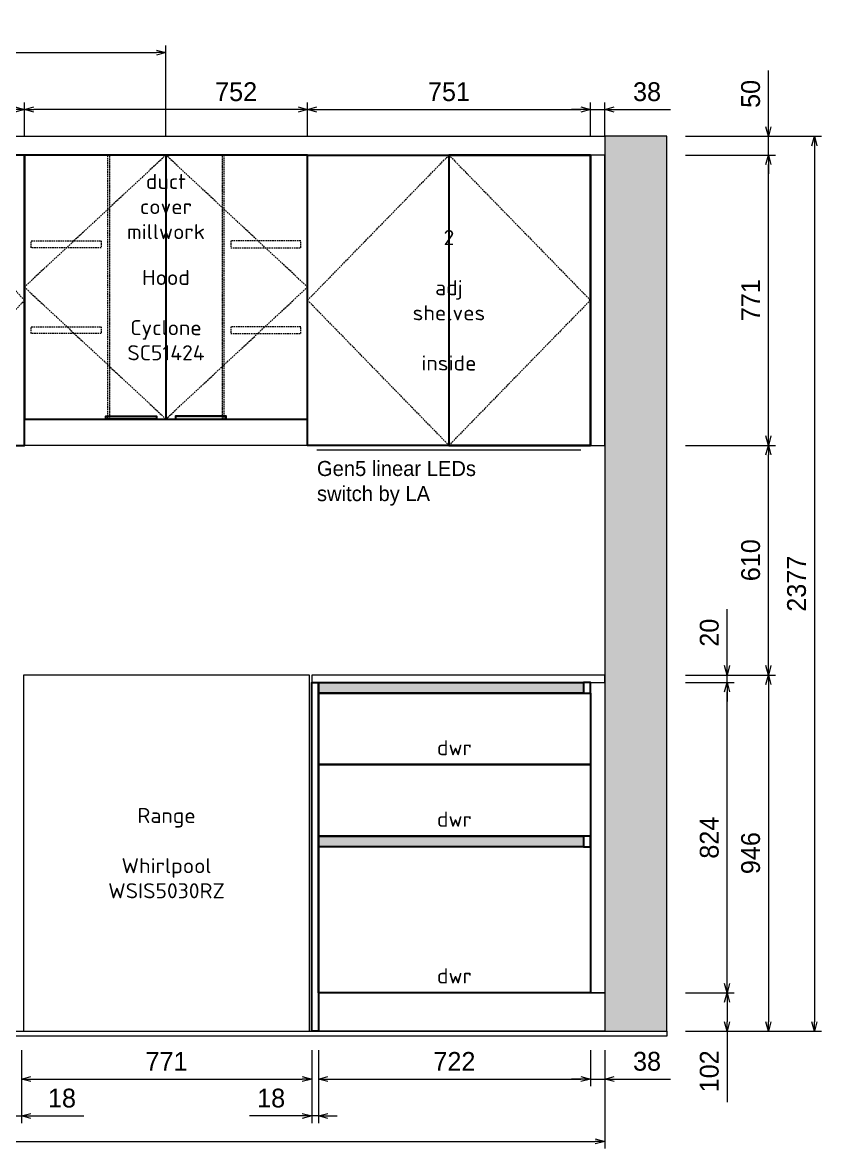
# Model space of a CAD drawing. Header units: millimetres. Extents: x 317748 to 451058, y -7309 to 88509.
# Drawn here: x 343169 to 345291, y -4153 to -1162 of the extents above; entities that cross this region are included whole.
import ezdxf

# ---------------------------------------------------------------- set-up
doc = ezdxf.new("R2010")
doc.units = ezdxf.units.MM
doc.header["$LTSCALE"] = 2
doc.header["$MEASUREMENT"] = 0
doc.header["$PDMODE"] = 3
doc.linetypes.add('DASHEDX2', pattern=[1.5, 1, -0.5])
doc.linetypes.add('HIDDEN2', pattern=[0.1875, 0.125, -0.0625])
doc.layers.get('0').update_dxf_attribs({"lineweight": 30})
doc.layers.get('Defpoints').update_dxf_attribs({"color": 255, "lineweight": 0})
for name, color, linetype, lineweight in [('1', 10, 'Continuous', 18), ('Appliance', 4, 'Continuous', 20), ('Appliances', 4, 'Continuous', 13), ('Cabinets', 7, 'Continuous', 25), ('Dims', 4, 'Continuous', 20), ('Hatch_grey', 253, 'Continuous', 5), ('KK + Filler', 252, 'Continuous', 18), ('Line_Hdn_Blu', 4, 'HIDDEN2', 5), ('Line_Hidden', 8, 'DASHEDX2', 15)]:
    doc.layers.add(name, color=color, linetype=linetype, lineweight=lineweight)
doc.styles.add('AGS', font='ags.shx')
doc.styles.add('style1', font='simplex.shx')
doc.dimstyles.new('mm LG 30', dxfattribs={"dimtxt": 50, "dimasz": 25, "dimexe": 19, "dimexo": 50, "dimgap": 22, "dimtad": 1, "dimdec": 0, "dimdsep": 46, "dimtxsty": 'AGS', "dimblk": 'OPEN30', "dimcen": 2, "dimclrd": 256, "dimclre": 256, "dimclrt": 256, "dimadec": 0, "dimazin": 0, "dimtm": 1e-09, "dimtfac": 1, "dimtdec": 0, "dimtmove": 0, "dimatfit": 3, "dimldrblk": 'OPEN30', "dimfxl": 1, "dimtolj": 1, "dimlwd": -1, "dimlwe": -1, "dimarcsym": 0})

# ---------------------------------------------------------------- blocks, each defined once
blk = doc.blocks.new('_Open30')
at = {"color": 0, "linetype": 'ByBlock', "lineweight": -2}
for p, q in [((-1, 0.27), (0, 0)), ((0, 0), (-1, -0.27)), ((0, 0), (-1, 0))]:
    blk.add_line(p, q, dxfattribs=at)
blk = doc.blocks.new('*D263')
at = {"layer": 'Defpoints', "color": 0, "ltscale": 2, "transparency": 16777216}
for p in [(343166, -3841.3), (343937, -3841.3), (343937, -3968.5)]:
    blk.add_point(p, dxfattribs=at)
at = {"layer": 'Dims', "ltscale": 2, "transparency": 16777216}
for p, q in [((343166, -3891.3), (343166, -3987.5)), ((343937, -3891.3), (343937, -3987.5)), ((343191, -3968.5), (343912, -3968.5))]:
    blk.add_line(p, q, dxfattribs=at)
at = {"layer": 'Dims', "ltscale": 2, "transparency": 16777216, "xscale": 25, "yscale": 25, "zscale": 25, "rotation": 180}
blk.add_blockref('_Open30', (343166, -3968.5), dxfattribs=at)
at = {"layer": 'Dims', "ltscale": 2, "transparency": 16777216, "xscale": 25, "yscale": 25, "zscale": 25}
blk.add_blockref('_Open30', (343937, -3968.5), dxfattribs=at)
at = {"layer": 'Dims', "ltscale": 2, "transparency": 16777216, "insert": (343551.5, -3921.5), "char_height": 50, "attachment_point": 5, "style": 'AGS'}
blk.add_mtext('\\A1;771', dxfattribs=at)
blk = doc.blocks.new('*D246')
at = {"layer": 'Defpoints', "color": 0, "ltscale": 2, "transparency": 16777216}
for p in [(343955, -3841.3), (344677, -3841.3), (344677, -3968.5)]:
    blk.add_point(p, dxfattribs=at)
at = {"layer": 'Dims', "ltscale": 2, "transparency": 16777216}
for p, q in [((343955, -3891.3), (343955, -3987.5)), ((344677, -3891.3), (344677, -3987.5)), ((343980, -3968.5), (344652, -3968.5))]:
    blk.add_line(p, q, dxfattribs=at)
at = {"layer": 'Dims', "ltscale": 2, "transparency": 16777216, "xscale": 25, "yscale": 25, "zscale": 25, "rotation": 180}
blk.add_blockref('_Open30', (343955, -3968.5), dxfattribs=at)
at = {"layer": 'Dims', "ltscale": 2, "transparency": 16777216, "xscale": 25, "yscale": 25, "zscale": 25}
blk.add_blockref('_Open30', (344677, -3968.5), dxfattribs=at)
at = {"layer": 'Dims', "ltscale": 2, "transparency": 16777216, "insert": (344316, -3921.5), "char_height": 50, "attachment_point": 5, "style": 'AGS'}
blk.add_mtext('\\A1;722', dxfattribs=at)
blk = doc.blocks.new('*D222')
at = {"layer": 'Defpoints', "color": 0, "ltscale": 2, "transparency": 16777216}
for p in [(344677, -3841.3), (344715, -3841.3), (344715, -3968.5)]:
    blk.add_point(p, dxfattribs=at)
at = {"layer": 'Dims', "ltscale": 2, "transparency": 16777216}
for p, q in [((344677, -3891.3), (344677, -3987.5)), ((344715, -3891.3), (344715, -3987.5)), ((344652, -3968.5), (344627, -3968.5)), ((344677, -3968.5), (344715, -3968.5)), ((344740, -3968.5), (344890, -3968.5))]:
    blk.add_line(p, q, dxfattribs=at)
at = {"layer": 'Dims', "ltscale": 2, "transparency": 16777216, "xscale": 25, "yscale": 25, "zscale": 25}
blk.add_blockref('_Open30', (344677, -3968.5), dxfattribs=at)
at = {"layer": 'Dims', "ltscale": 2, "transparency": 16777216, "xscale": 25, "yscale": 25, "zscale": 25, "rotation": 180}
blk.add_blockref('_Open30', (344715, -3968.5), dxfattribs=at)
at = {"layer": 'Dims', "ltscale": 2, "transparency": 16777216, "insert": (344827.5, -3921.5), "char_height": 50, "attachment_point": 5, "style": 'AGS'}
blk.add_mtext('\\A1;38', dxfattribs=at)
blk = doc.blocks.new('*D223')
at = {"layer": 'Defpoints', "color": 0, "ltscale": 2, "transparency": 16777216}
for p in [(343937, -3841.3), (343955, -3841.3), (343937, -4066.2)]:
    blk.add_point(p, dxfattribs=at)
at = {"layer": 'Dims', "ltscale": 2, "transparency": 16777216}
for p, q in [((343937, -3891.3), (343937, -4085.2)), ((343955, -3891.3), (343955, -4085.2)), ((343912, -4066.2), (343771.6, -4066.2)), ((343955, -4066.2), (343937, -4066.2)), ((343980, -4066.2), (344005, -4066.2))]:
    blk.add_line(p, q, dxfattribs=at)
at = {"layer": 'Dims', "ltscale": 2, "transparency": 16777216, "xscale": 25, "yscale": 25, "zscale": 25}
blk.add_blockref('_Open30', (343937, -4066.2), dxfattribs=at)
at = {"layer": 'Dims', "ltscale": 2, "transparency": 16777216, "xscale": 25, "yscale": 25, "zscale": 25, "rotation": 180}
blk.add_blockref('_Open30', (343955, -4066.2), dxfattribs=at)
at = {"layer": 'Dims', "ltscale": 2, "transparency": 16777216, "insert": (343829.3, -4019.2), "char_height": 50, "attachment_point": 5, "style": 'AGS'}
blk.add_mtext('\\A1;18', dxfattribs=at)
blk = doc.blocks.new('*D224')
at = {"layer": 'Defpoints', "color": 0, "ltscale": 2, "transparency": 16777216}
for p in [(343148, -3841.3), (343166, -3841.3), (343166, -4066.2)]:
    blk.add_point(p, dxfattribs=at)
at = {"layer": 'Dims', "ltscale": 2, "transparency": 16777216}
for p, q in [((343148, -3891.3), (343148, -4085.2)), ((343166, -3891.3), (343166, -4085.2)), ((343123, -4066.2), (343098, -4066.2)), ((343148, -4066.2), (343166, -4066.2)), ((343191, -4066.2), (343331.5, -4066.2))]:
    blk.add_line(p, q, dxfattribs=at)
at = {"layer": 'Dims', "ltscale": 2, "transparency": 16777216, "xscale": 25, "yscale": 25, "zscale": 25}
blk.add_blockref('_Open30', (343148, -4066.2), dxfattribs=at)
at = {"layer": 'Dims', "ltscale": 2, "transparency": 16777216, "xscale": 25, "yscale": 25, "zscale": 25, "rotation": 180}
blk.add_blockref('_Open30', (343166, -4066.2), dxfattribs=at)
at = {"layer": 'Dims', "ltscale": 2, "transparency": 16777216, "insert": (343273.8, -4019.2), "char_height": 50, "attachment_point": 5, "style": 'AGS'}
blk.add_mtext('\\A1;18', dxfattribs=at)
blk = doc.blocks.new('*D226')
at = {"layer": 'Defpoints', "color": 0, "ltscale": 2, "transparency": 16777216}
for p in [(340895, -3841.3), (344715, -3841.3), (344715, -4133.8)]:
    blk.add_point(p, dxfattribs=at)
at = {"layer": 'Dims', "ltscale": 2, "transparency": 16777216}
for p, q in [((340895, -3891.3), (340895, -4152.8)), ((344715, -3891.3), (344715, -4152.8)), ((340920, -4133.8), (344690, -4133.8))]:
    blk.add_line(p, q, dxfattribs=at)
at = {"layer": 'Dims', "ltscale": 2, "transparency": 16777216, "xscale": 25, "yscale": 25, "zscale": 25, "rotation": 180}
blk.add_blockref('_Open30', (340895, -4133.8), dxfattribs=at)
at = {"layer": 'Dims', "ltscale": 2, "transparency": 16777216, "xscale": 25, "yscale": 25, "zscale": 25}
blk.add_blockref('_Open30', (344715, -4133.8), dxfattribs=at)
at = {"layer": 'Dims', "ltscale": 2, "transparency": 16777216, "insert": (342805, -4086.8), "char_height": 50, "attachment_point": 5, "style": 'AGS'}
blk.add_mtext('\\A1;3820', dxfattribs=at)
blk = doc.blocks.new('*D227')
at = {"layer": 'Defpoints', "color": 0, "ltscale": 2, "transparency": 16777216}
for p in [(344880, -3739.3), (344880, -3841.3), (345040, -3841.3)]:
    blk.add_point(p, dxfattribs=at)
at = {"layer": 'Dims', "ltscale": 2, "transparency": 16777216}
for p, q in [((344930, -3739.3), (345059, -3739.3)), ((345040, -3764.3), (345040, -3816.3)), ((344930, -3841.3), (345059, -3841.3)), ((345040, -3841.3), (345040, -4029.4))]:
    blk.add_line(p, q, dxfattribs=at)
at = {"layer": 'Dims', "ltscale": 2, "transparency": 16777216, "xscale": 25, "yscale": 25, "zscale": 25}
for p, rotation in [((345040, -3739.3), 90), ((345040, -3841.3), 270)]:
    blk.add_blockref('_Open30', p, dxfattribs=dict(at, rotation=rotation))
at = {"layer": 'Dims', "ltscale": 2, "transparency": 16777216, "insert": (344993, -3947.8), "char_height": 50, "attachment_point": 5, "rotation": 90, "style": 'AGS'}
blk.add_mtext('\\A1;102', dxfattribs=at)
blk = doc.blocks.new('*D228')
at = {"layer": 'Defpoints', "color": 0, "ltscale": 2, "transparency": 16777216}
for p in [(344880, -2915.3), (345040, -2915.3), (344880, -3739.3)]:
    blk.add_point(p, dxfattribs=at)
at = {"layer": 'Dims', "ltscale": 2, "transparency": 16777216}
for p, q in [((344930, -2915.3), (345059, -2915.3)), ((345040, -3714.3), (345040, -2940.3)), ((344930, -3739.3), (345059, -3739.3))]:
    blk.add_line(p, q, dxfattribs=at)
at = {"layer": 'Dims', "ltscale": 2, "transparency": 16777216, "xscale": 25, "yscale": 25, "zscale": 25}
for p, rotation in [((345040, -2915.3), 90), ((345040, -3739.3), 270)]:
    blk.add_blockref('_Open30', p, dxfattribs=dict(at, rotation=rotation))
at = {"layer": 'Dims', "ltscale": 2, "transparency": 16777216, "insert": (344993, -3327.3), "char_height": 50, "attachment_point": 5, "rotation": 90, "style": 'AGS'}
blk.add_mtext('\\A1;824', dxfattribs=at)
blk = doc.blocks.new('*D229')
at = {"layer": 'Defpoints', "color": 0, "ltscale": 2, "transparency": 16777216}
for p in [(344880, -2895.3), (345040, -2895.3), (344880, -2915.3)]:
    blk.add_point(p, dxfattribs=at)
at = {"layer": 'Dims', "ltscale": 2, "transparency": 16777216}
for p, q in [((345040, -2870.3), (345040, -2720.4)), ((344930, -2895.3), (345059, -2895.3)), ((345040, -2915.3), (345040, -2895.3)), ((344930, -2915.3), (345059, -2915.3)), ((345040, -2940.3), (345040, -2965.3))]:
    blk.add_line(p, q, dxfattribs=at)
at = {"layer": 'Dims', "ltscale": 2, "transparency": 16777216, "xscale": 25, "yscale": 25, "zscale": 25}
for p, rotation in [((345040, -2895.3), 270), ((345040, -2915.3), 90)]:
    blk.add_blockref('_Open30', p, dxfattribs=dict(at, rotation=rotation))
at = {"layer": 'Dims', "ltscale": 2, "transparency": 16777216, "insert": (344993, -2782.8), "char_height": 50, "attachment_point": 5, "rotation": 90, "style": 'AGS'}
blk.add_mtext('\\A1;20', dxfattribs=at)
blk = doc.blocks.new('*D230')
at = {"layer": 'Defpoints', "color": 0, "ltscale": 2, "transparency": 16777216}
for p in [(344880, -2895.3), (344880, -3841.3), (345149.8, -3841.3)]:
    blk.add_point(p, dxfattribs=at)
at = {"layer": 'Dims', "ltscale": 2, "transparency": 16777216}
for p, q in [((344930, -2895.3), (345168.8, -2895.3)), ((345149.8, -2920.3), (345149.8, -3816.3)), ((344930, -3841.3), (345168.8, -3841.3))]:
    blk.add_line(p, q, dxfattribs=at)
at = {"layer": 'Dims', "ltscale": 2, "transparency": 16777216, "xscale": 25, "yscale": 25, "zscale": 25}
for p, rotation in [((345149.8, -2895.3), 90), ((345149.8, -3841.3), 270)]:
    blk.add_blockref('_Open30', p, dxfattribs=dict(at, rotation=rotation))
at = {"layer": 'Dims', "ltscale": 2, "transparency": 16777216, "insert": (345102.8, -3368.3), "char_height": 50, "attachment_point": 5, "rotation": 90, "style": 'AGS'}
blk.add_mtext('\\A1;946', dxfattribs=at)
blk = doc.blocks.new('*D231')
at = {"layer": 'Defpoints', "color": 0, "ltscale": 2, "transparency": 16777216}
for p in [(344880, -2285.3), (345149.8, -2285.3), (344880, -2895.3)]:
    blk.add_point(p, dxfattribs=at)
at = {"layer": 'Dims', "ltscale": 2, "transparency": 16777216}
for p, q in [((344930, -2285.3), (345168.8, -2285.3)), ((345149.8, -2870.3), (345149.8, -2310.3)), ((344930, -2895.3), (345168.8, -2895.3))]:
    blk.add_line(p, q, dxfattribs=at)
at = {"layer": 'Dims', "ltscale": 2, "transparency": 16777216, "xscale": 25, "yscale": 25, "zscale": 25}
for p, rotation in [((345149.8, -2285.3), 90), ((345149.8, -2895.3), 270)]:
    blk.add_blockref('_Open30', p, dxfattribs=dict(at, rotation=rotation))
at = {"layer": 'Dims', "ltscale": 2, "transparency": 16777216, "insert": (345102.8, -2590.3), "char_height": 50, "attachment_point": 5, "rotation": 90, "style": 'AGS'}
blk.add_mtext('\\A1;610', dxfattribs=at)
blk = doc.blocks.new('*D232')
at = {"layer": 'Defpoints', "color": 0, "ltscale": 2, "transparency": 16777216}
for p in [(344880, -1514.3), (345149.8, -1514.3), (344880, -2285.3)]:
    blk.add_point(p, dxfattribs=at)
at = {"layer": 'Dims', "ltscale": 2, "transparency": 16777216}
for p, q in [((344930, -1514.3), (345168.8, -1514.3)), ((345149.8, -2260.3), (345149.8, -1539.3)), ((344930, -2285.3), (345168.8, -2285.3))]:
    blk.add_line(p, q, dxfattribs=at)
at = {"layer": 'Dims', "ltscale": 2, "transparency": 16777216, "xscale": 25, "yscale": 25, "zscale": 25}
for p, rotation in [((345149.8, -1514.3), 90), ((345149.8, -2285.3), 270)]:
    blk.add_blockref('_Open30', p, dxfattribs=dict(at, rotation=rotation))
at = {"layer": 'Dims', "ltscale": 2, "transparency": 16777216, "insert": (345102.8, -1899.8), "char_height": 50, "attachment_point": 5, "rotation": 90, "style": 'AGS'}
blk.add_mtext('\\A1;771', dxfattribs=at)
blk = doc.blocks.new('*D233')
at = {"layer": 'Defpoints', "color": 0, "ltscale": 2, "transparency": 16777216}
for p in [(344880, -1464.3), (345149.8, -1464.3), (344880, -1514.3)]:
    blk.add_point(p, dxfattribs=at)
at = {"layer": 'Dims', "ltscale": 2, "transparency": 16777216}
for p, q in [((345149.8, -1439.3), (345149.8, -1289.4)), ((344930, -1464.3), (345168.8, -1464.3)), ((345149.8, -1514.3), (345149.8, -1464.3)), ((344930, -1514.3), (345168.8, -1514.3)), ((345149.8, -1539.3), (345149.8, -1564.3))]:
    blk.add_line(p, q, dxfattribs=at)
at = {"layer": 'Dims', "ltscale": 2, "transparency": 16777216, "xscale": 25, "yscale": 25, "zscale": 25}
for p, rotation in [((345149.8, -1464.3), 270), ((345149.8, -1514.3), 90)]:
    blk.add_blockref('_Open30', p, dxfattribs=dict(at, rotation=rotation))
at = {"layer": 'Dims', "ltscale": 2, "transparency": 16777216, "insert": (345102.8, -1351.8), "char_height": 50, "attachment_point": 5, "rotation": 90, "style": 'AGS'}
blk.add_mtext('\\A1;50', dxfattribs=at)
blk = doc.blocks.new('*D234')
at = {"layer": 'Defpoints', "color": 0, "ltscale": 2, "transparency": 16777216}
for p in [(344880, -1464.3), (344880, -3841.3), (345271.8, -3841.3)]:
    blk.add_point(p, dxfattribs=at)
at = {"layer": 'Dims', "ltscale": 2, "transparency": 16777216}
for p, q in [((344930, -1464.3), (345290.8, -1464.3)), ((345271.8, -1489.3), (345271.8, -3816.3)), ((344930, -3841.3), (345290.8, -3841.3))]:
    blk.add_line(p, q, dxfattribs=at)
at = {"layer": 'Dims', "ltscale": 2, "transparency": 16777216, "xscale": 25, "yscale": 25, "zscale": 25}
for p, rotation in [((345271.8, -1464.3), 90), ((345271.8, -3841.3), 270)]:
    blk.add_blockref('_Open30', p, dxfattribs=dict(at, rotation=rotation))
at = {"layer": 'Dims', "ltscale": 2, "transparency": 16777216, "insert": (345224.8, -2652.8), "char_height": 50, "attachment_point": 5, "rotation": 90, "style": 'AGS'}
blk.add_mtext('\\A1;2377', dxfattribs=at)
blk = doc.blocks.new('*D250')
at = {"layer": 'Defpoints', "color": 0, "ltscale": 2, "transparency": 16777216}
for p in [(344677, -1393.2), (343926, -1514.3), (344677, -1514.3)]:
    blk.add_point(p, dxfattribs=at)
at = {"layer": 'Dims', "ltscale": 2, "transparency": 16777216}
for p, q in [((343926, -1464.3), (343926, -1374.2)), ((344677, -1464.3), (344677, -1374.2)), ((343951, -1393.2), (344652, -1393.2))]:
    blk.add_line(p, q, dxfattribs=at)
at = {"layer": 'Dims', "ltscale": 2, "transparency": 16777216, "xscale": 25, "yscale": 25, "zscale": 25, "rotation": 180}
blk.add_blockref('_Open30', (343926, -1393.2), dxfattribs=at)
at = {"layer": 'Dims', "ltscale": 2, "transparency": 16777216, "xscale": 25, "yscale": 25, "zscale": 25}
blk.add_blockref('_Open30', (344677, -1393.2), dxfattribs=at)
at = {"layer": 'Dims', "ltscale": 2, "transparency": 16777216, "insert": (344301.5, -1346.2), "char_height": 50, "attachment_point": 5, "style": 'AGS'}
blk.add_mtext('\\A1;751', dxfattribs=at)
blk = doc.blocks.new('*D235')
at = {"layer": 'Defpoints', "color": 0, "ltscale": 2, "transparency": 16777216}
for p in [(343174, -1393.2), (343174, -1514.3), (343926, -1514.3)]:
    blk.add_point(p, dxfattribs=at)
at = {"layer": 'Dims', "ltscale": 2, "transparency": 16777216}
for p, q in [((343174, -1464.3), (343174, -1374.2)), ((343926, -1464.3), (343926, -1374.2)), ((343901, -1393.2), (343199, -1393.2))]:
    blk.add_line(p, q, dxfattribs=at)
at = {"layer": 'Dims', "ltscale": 2, "transparency": 16777216, "xscale": 25, "yscale": 25, "zscale": 25, "rotation": 180}
blk.add_blockref('_Open30', (343174, -1393.2), dxfattribs=at)
at = {"layer": 'Dims', "ltscale": 2, "transparency": 16777216, "xscale": 25, "yscale": 25, "zscale": 25}
blk.add_blockref('_Open30', (343926, -1393.2), dxfattribs=at)
at = {"layer": 'Dims', "ltscale": 2, "transparency": 16777216, "insert": (343736.3, -1346.2), "char_height": 50, "attachment_point": 5, "style": 'AGS'}
blk.add_mtext('\\A1;752', dxfattribs=at)
blk = doc.blocks.new('*D251')
at = {"layer": 'Defpoints', "color": 0, "ltscale": 2, "transparency": 16777216}
for p in [(342460, -1393.2), (342460, -1514.3), (343174, -1514.3)]:
    blk.add_point(p, dxfattribs=at)
at = {"layer": 'Dims', "ltscale": 2, "transparency": 16777216}
for p, q in [((342460, -1464.3), (342460, -1374.2)), ((343174, -1464.3), (343174, -1374.2)), ((343149, -1393.2), (342485, -1393.2))]:
    blk.add_line(p, q, dxfattribs=at)
at = {"layer": 'Dims', "ltscale": 2, "transparency": 16777216, "xscale": 25, "yscale": 25, "zscale": 25, "rotation": 180}
blk.add_blockref('_Open30', (342460, -1393.2), dxfattribs=at)
at = {"layer": 'Dims', "ltscale": 2, "transparency": 16777216, "xscale": 25, "yscale": 25, "zscale": 25}
blk.add_blockref('_Open30', (343174, -1393.2), dxfattribs=at)
at = {"layer": 'Dims', "ltscale": 2, "transparency": 16777216, "insert": (342817, -1346.2), "char_height": 50, "attachment_point": 5, "style": 'AGS'}
blk.add_mtext('\\A1;714', dxfattribs=at)
blk = doc.blocks.new('*D259')
at = {"layer": '1', "ltscale": 2, "transparency": 16777216}
for p, q in [((340895, -1464.3), (340895, -1223)), ((343550, -1464.3), (343550, -1223)), ((340920, -1242), (343525, -1242))]:
    blk.add_line(p, q, dxfattribs=at)
at = {"layer": 'Defpoints', "color": 0, "ltscale": 2, "transparency": 16777216}
for p in [(343550, -1242), (340895, -1514.3), (343550, -1514.3)]:
    blk.add_point(p, dxfattribs=at)
at = {"layer": '1', "ltscale": 2, "transparency": 16777216, "xscale": 25, "yscale": 25, "zscale": 25, "rotation": 180}
blk.add_blockref('_Open30', (340895, -1242), dxfattribs=at)
at = {"layer": '1', "ltscale": 2, "transparency": 16777216, "xscale": 25, "yscale": 25, "zscale": 25}
blk.add_blockref('_Open30', (343550, -1242), dxfattribs=at)
at = {"layer": '1', "ltscale": 2, "transparency": 16777216, "insert": (342222.5, -1195), "char_height": 50, "attachment_point": 5, "style": 'AGS'}
blk.add_mtext('\\A1;2655', dxfattribs=at)
blk = doc.blocks.new('*D243')
at = {"layer": 'Defpoints', "color": 0, "ltscale": 2, "transparency": 16777216}
for p in [(344715, -1393.2), (344677, -1514.3), (344715, -1514.3)]:
    blk.add_point(p, dxfattribs=at)
at = {"layer": 'Dims', "ltscale": 2, "transparency": 16777216}
for p, q in [((344677, -1464.3), (344677, -1374.2)), ((344715, -1464.3), (344715, -1374.2)), ((344652, -1393.2), (344627, -1393.2)), ((344677, -1393.2), (344715, -1393.2)), ((344740, -1393.2), (344890, -1393.2))]:
    blk.add_line(p, q, dxfattribs=at)
at = {"layer": 'Dims', "ltscale": 2, "transparency": 16777216, "xscale": 25, "yscale": 25, "zscale": 25}
blk.add_blockref('_Open30', (344677, -1393.2), dxfattribs=at)
at = {"layer": 'Dims', "ltscale": 2, "transparency": 16777216, "xscale": 25, "yscale": 25, "zscale": 25, "rotation": 180}
blk.add_blockref('_Open30', (344715, -1393.2), dxfattribs=at)
at = {"layer": 'Dims', "ltscale": 2, "transparency": 16777216, "insert": (344827.5, -1346.2), "char_height": 50, "attachment_point": 5, "style": 'AGS'}
blk.add_mtext('\\A1;38', dxfattribs=at)

msp = doc.modelspace()

# ---------------------------------------------------------------- hatches: boundary and pattern name
at = {"layer": 'Hatch_grey', "ltscale": 2}
h = msp.add_hatch(color=256, dxfattribs=at)
h.dxf.hatch_style = 1
h.paths.add_polyline_path([(344715, -3841.3), (344880, -3841.3), (344880, -1464.3), (344715, -1464.3)])
h = msp.add_hatch(color=256, dxfattribs=at)
h.dxf.hatch_style = 1
h.paths.add_polyline_path([(343525, -2215.3), (343390, -2215.3), (343390, -2207.3), (343525, -2207.3)])
h = msp.add_hatch(color=256, dxfattribs=at)
h.dxf.hatch_style = 1
h.paths.add_polyline_path([(343575, -2215.3), (343710, -2215.3), (343710, -2207.3), (343575, -2207.3)])
h = msp.add_hatch(color=256, dxfattribs=at)
h.dxf.hatch_style = 1
h.paths.add_polyline_path([(343955, -2915.3), (344659, -2915.3), (344659, -2943.3), (343955, -2943.3)])
h = msp.add_hatch(color=256, dxfattribs=at)
h.dxf.hatch_style = 1
h.paths.add_polyline_path([(343955, -3323.3), (344659, -3323.3), (344659, -3351.3), (343955, -3351.3)])

# ---------------------------------------------------------------- linework, layer by layer
at = {"layer": 'Appliance', "ltscale": 2}
msp.add_line((344652, -2298.3), (343951, -2298.3), dxfattribs=at)
at = {"layer": 'Appliances', "ltscale": 2}
for points in [[(343175.5, -2215.3), (343924.5, -2215.3), (343924.5, -2285.3), (343175.5, -2285.3)], [(343172, -3841.3), (343931, -3841.3), (343931, -2895.3), (343172, -2895.3)]]:
    msp.add_lwpolyline(points, close=True, dxfattribs=at)
at = {"layer": 'Cabinets', "ltscale": 2}
for points in [[(343174, -1514.3), (342460, -1514.3), (342460, -2285.3), (343174, -2285.3)], [(343174, -2215.3), (343926, -2215.3), (343926, -1514.3), (343174, -1514.3)], [(343926, -1514.3), (343550, -1514.3), (343550, -2215.3), (343926, -2215.3)], [(343926, -1514.3), (344677, -1514.3), (344677, -2285.3), (343926, -2285.3)], [(344677, -1514.3), (344301.5, -1514.3), (344301.5, -2285.3), (344677, -2285.3)], [(343525, -2215.3), (343390, -2215.3), (343390, -2207.3), (343525, -2207.3)], [(343575, -2215.3), (343710, -2215.3), (343710, -2207.3), (343575, -2207.3)], [(343955, -3841.3), (343937, -3841.3), (343937, -2915.3), (343955, -2915.3)], [(343955, -2915.3), (344659, -2915.3), (344659, -2943.3), (343955, -2943.3)], [(344659, -2943.3), (344677, -2943.3), (344677, -2915.3), (344659, -2915.3)], [(343955, -2943.3), (344677, -2943.3), (344677, -3739.3), (343955, -3739.3)], [(343955, -2943.3), (344677, -2943.3), (344677, -3133.3), (343955, -3133.3)], [(343955, -3133.3), (344677, -3133.3), (344677, -3323.3), (343955, -3323.3)], [(343955, -3323.3), (344659, -3323.3), (344659, -3351.3), (343955, -3351.3)], [(344659, -3351.3), (344677, -3351.3), (344677, -3323.3), (344659, -3323.3)]]:
    msp.add_lwpolyline(points, close=True, dxfattribs=at)
at = {"layer": 'Dims', "ltscale": 2}
msp.add_lwpolyline([(343937, -2915.3), (344715, -2915.3), (344715, -2895.3), (343937, -2895.3)], close=True, dxfattribs=at)
at = {"layer": 'Hatch_grey', "ltscale": 2}
for points in [[(344715, -3841.3), (344880, -3841.3), (344880, -1464.3), (344715, -1464.3)], [(340730, -3841.3), (344880, -3841.3), (344880, -3854.3), (340730, -3854.3)]]:
    msp.add_lwpolyline(points, close=True, dxfattribs=at)
at = {"layer": 'KK + Filler', "ltscale": 2}
for points in [[(344715, -1514.3), (341746, -1514.3), (341746, -1464.3), (344715, -1464.3)], [(344677, -2285.3), (344715, -2285.3), (344715, -1514.3), (344677, -1514.3)], [(344677, -2915.3), (344715, -2915.3), (344715, -3739.3), (344677, -3739.3)], [(343955, -3739.3), (344715, -3739.3), (344715, -3841.3), (343955, -3841.3)]]:
    msp.add_lwpolyline(points, close=True, dxfattribs=at)
at = {"layer": 'Line_Hdn_Blu', "ltscale": 2}
msp.add_lwpolyline([(343401, -1514.3), (343699, -1514.3), (343699, -2215.3), (343401, -2215.3)], close=True, dxfattribs=at)
at = {"layer": 'Line_Hidden', "ltscale": 2}
for points in [[(342817, -1514.3), (342460, -1899.8), (342817, -2285.3), (343174, -1899.8), (342817, -1514.3)], [(343550, -1514.3), (343174, -1864.8), (343550, -2215.3), (343926, -1864.8), (343550, -1514.3)], [(344301.5, -1514.3), (344677, -1899.8), (344301.5, -2285.3), (343926, -1899.8), (344301.5, -1514.3)]]:
    msp.add_lwpolyline(points, dxfattribs=at)
for points in [[(343396, -1514.3), (343704, -1514.3), (343704, -2215.3), (343396, -2215.3)], [(343192, -1742.3), (343378, -1742.3), (343378, -1760.3), (343192, -1760.3)], [(343908, -1742.3), (343722, -1742.3), (343722, -1760.3), (343908, -1760.3)], [(343192, -1970.3), (343378, -1970.3), (343378, -1988.3), (343192, -1988.3)], [(343908, -1970.3), (343722, -1970.3), (343722, -1988.3), (343908, -1988.3)]]:
    msp.add_lwpolyline(points, close=True, dxfattribs=at)

# ---------------------------------------------------------------- texts
at = {"layer": 'Appliances', "ltscale": 2, "insert": (343951, -2326.7), "char_height": 40, "attachment_point": 1, "style": 'AGS'}
msp.add_mtext_dynamic_manual_height_columns('Gen5 linear LEDs\\Pswitch by LA', width=595.469, gutter_width=1000, heights=[0], dxfattribs=at)
at = {"layer": 'Dims', "insert": (343550, -1564.3), "char_height": 40, "width": 331.87, "attachment_point": 2, "style": 'style1'}
msp.add_mtext('\\pxqc;duct\\Pcover \\Pmillwork', dxfattribs=at)
at = {"layer": 'Dims', "char_height": 40, "style": 'style1'}
for s, width, heights, insert, attachment_point in [('\\pxqc;2\\P\\Padj\\Pshelves\\P\\Pinside', 298.831, [479.9], (344301.5, -1899.8), 5), ('\\pxqc;Hood\\P\\PCyclone\\PSC51424', 600, [287.9], (343550, -1939.3), 5), ('\\pxqc;dwr', 263.766, [93], (344316, -3108.3), 8), ('\\pxqc;Range\\P\\PWhirlpool\\PWSIS5030RZ', 600, [287.9], (343551.5, -3368.3), 5), ('\\pxqc;dwr', 263.766, [93], (344316, -3298.3), 8), ('\\pxqc;dwr', 263.766, [93], (344316, -3714.3), 8)]:
    msp.add_mtext_dynamic_manual_height_columns(s, width=width, gutter_width=25, heights=heights, dxfattribs=dict(at, insert=insert, attachment_point=attachment_point))

# ---------------------------------------------------------------- dimensions: what is measured, and where the dimension line sits
at = {"layer": '1', "ltscale": 2}
dim = msp.add_linear_dim(base=(343550, -1242), p1=(340895, -1514.3), p2=(343550, -1514.3), dimstyle='mm LG 30', override={"dimpost": '\\X'}, dxfattribs=at)
dim.commit()
dim.dimension.update_dxf_attribs({"geometry": '*D259', "text_midpoint": (342222.5, -1195)})
at = {"layer": 'Dims', "ltscale": 2}
for base, p1, p2, picture, middle in [((342460, -1393.2), (343174, -1514.3), (342460, -1514.3), '*D251', (342817, -1346.2)), ((344677, -1393.2), (343926, -1514.3), (344677, -1514.3), '*D250', (344301.5, -1346.2)), ((344715, -1393.2), (344677, -1514.3), (344715, -1514.3), '*D243', (344827.5, -1346.2)), ((344715, -4133.8), (340895, -3841.3), (344715, -3841.3), '*D226', (342805, -4086.8)), ((343937, -3968.5), (343166, -3841.3), (343937, -3841.3), '*D263', (343551.5, -3921.5)), ((343937, -4066.2), (343955, -3841.3), (343937, -3841.3), '*D223', (343829.3, -4019.2)), ((344677, -3968.5), (343955, -3841.3), (344677, -3841.3), '*D246', (344316, -3921.5)), ((344715, -3968.5), (344677, -3841.3), (344715, -3841.3), '*D222', (344827.5, -3921.5))]:
    dim = msp.add_linear_dim(base=base, p1=p1, p2=p2, dimstyle='mm LG 30', override={"dimpost": '\\X'}, dxfattribs=at)
    dim.commit()
    dim.dimension.update_dxf_attribs({"geometry": picture, "text_midpoint": middle})
dim = msp.add_linear_dim(base=(343174, -1393.2), p1=(343926, -1514.3), p2=(343174, -1514.3), dimstyle='mm LG 30', override={"dimpost": '\\X'}, dxfattribs=at)
dim.commit()
dim.dimension.update_dxf_attribs({"geometry": '*D235', "text_midpoint": (343736.3, -1393.2), "dimtype": 160})
for base, p1, p2, angle, picture, middle in [((345149.8, -1464.3), (344880, -1514.3), (344880, -1464.3), 90, '*D233', (345102.8, -1351.8)), ((345271.8, -3841.3), (344880, -1464.3), (344880, -3841.3), 90, '*D234', (345224.8, -2652.8)), ((345149.8, -1514.3), (344880, -2285.3), (344880, -1514.3), 90, '*D232', (345102.8, -1899.8)), ((345149.8, -2285.3), (344880, -2895.3), (344880, -2285.3), 90, '*D231', (345102.8, -2590.3)), ((345040, -2895.3), (344880, -2915.3), (344880, -2895.3), 90, '*D229', (344993, -2782.8)), ((345149.8, -3841.3), (344880, -2895.3), (344880, -3841.3), 90, '*D230', (345102.8, -3368.3)), ((345040, -2915.3), (344880, -3739.3), (344880, -2915.3), 90, '*D228', (344993, -3327.3)), ((345040, -3841.3), (344880, -3739.3), (344880, -3841.3), 90, '*D227', (344993, -3947.8)), ((343166, -4066.2), (343148, -3841.3), (343166, -3841.3), 180, '*D224', (343273.8, -4019.2))]:
    dim = msp.add_linear_dim(base=base, p1=p1, p2=p2, angle=angle, dimstyle='mm LG 30', override={"dimpost": '\\X'}, dxfattribs=at)
    dim.commit()
    dim.dimension.update_dxf_attribs({"geometry": picture, "text_midpoint": middle})

doc.saveas('drawing.dxf')
